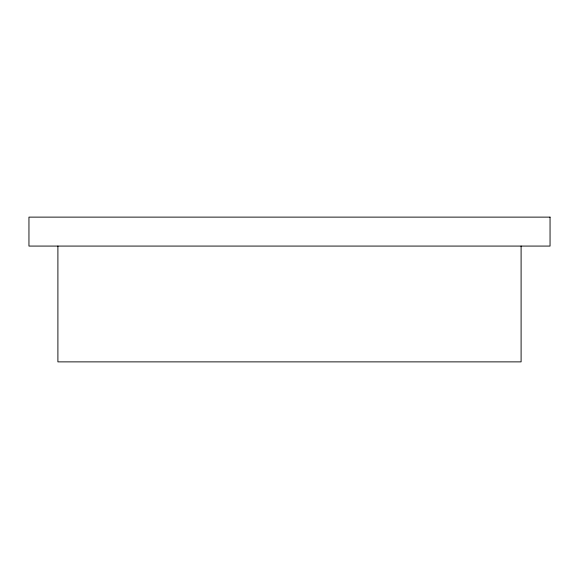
<?xml version="1.0" encoding="UTF-8"?>
<svg xmlns="http://www.w3.org/2000/svg" width="579" height="579" viewBox="0 0 579 579"><rect width="100%" height="100%" fill="white"/><g stroke="black" fill="none" stroke-linecap="round" stroke-linejoin="round"><path stroke-width="0.87" d="M521.1 246.075L521.1 361.875L57.9 361.875L57.9 246.075M550.05 217.125L28.95 217.125L28.95 246.075L550.05 246.075L550.05 217.125"/></g></svg>
